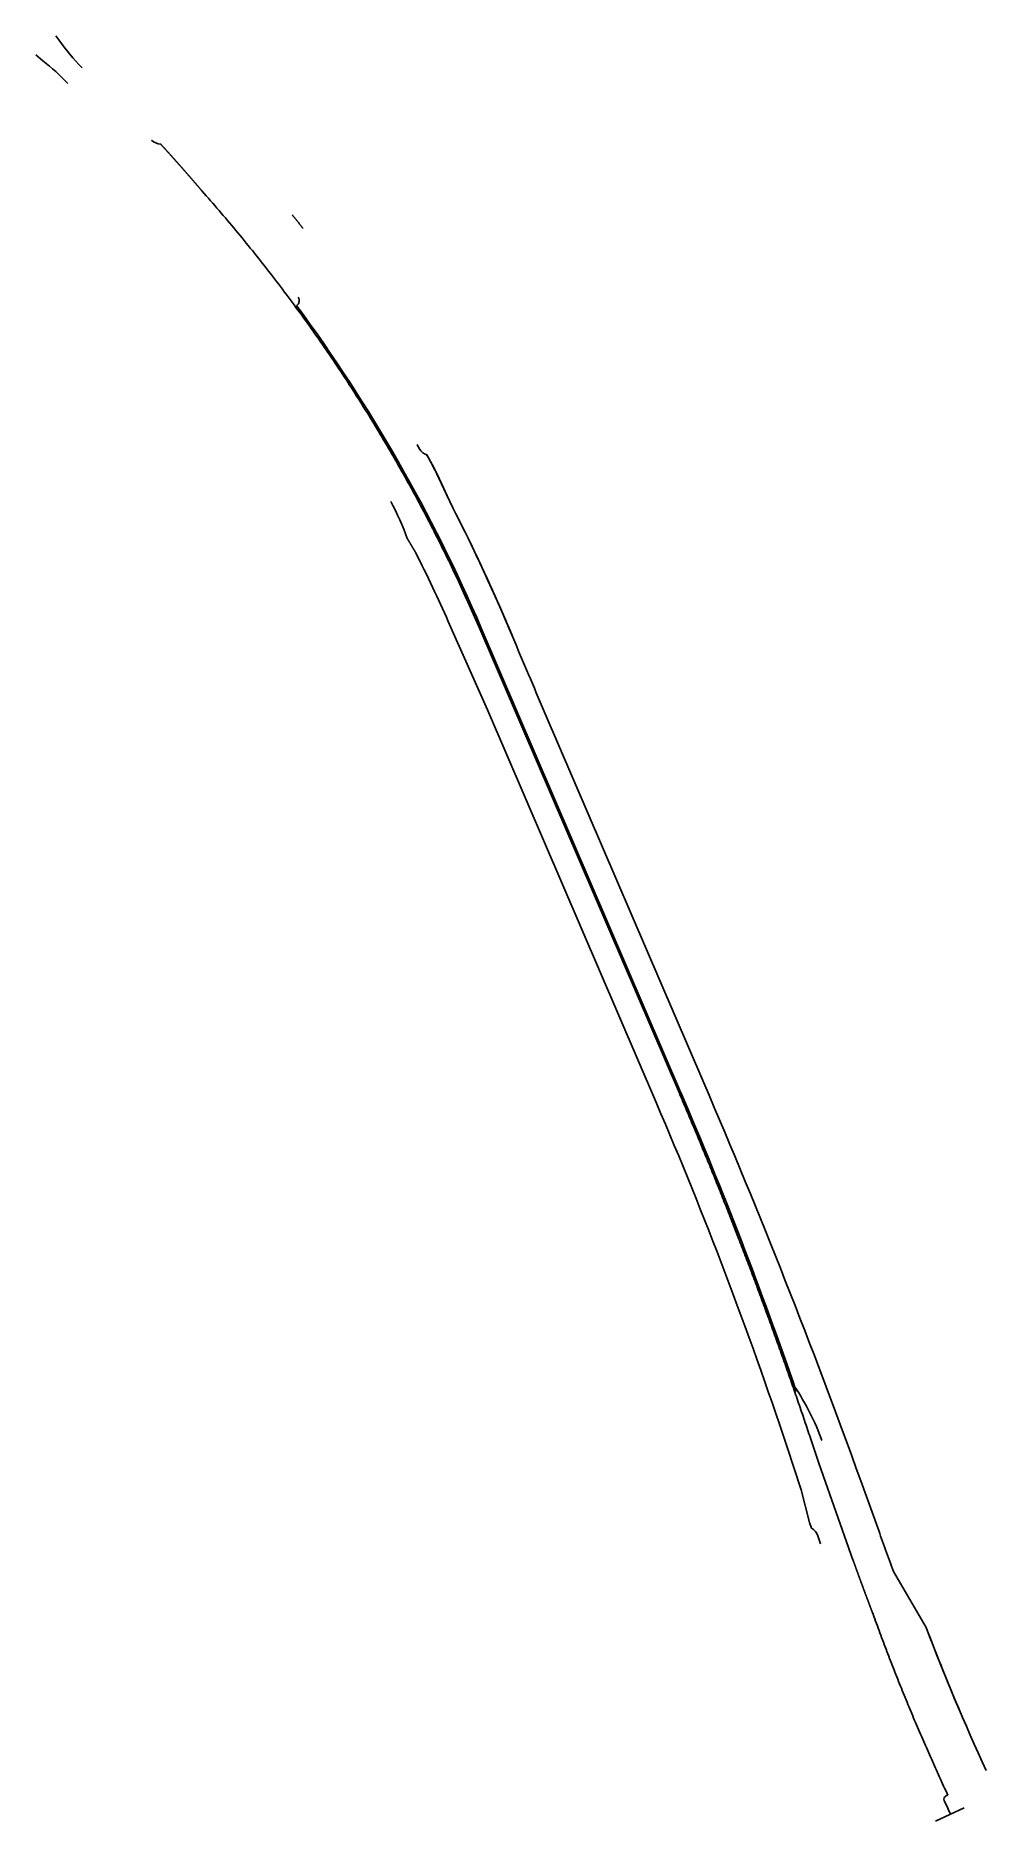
# Model space of a CAD drawing. Extents: x 268489 to 268857, y 5769269 to 5769960.
import ezdxf

# ---------------------------------------------------------------- set-up
doc = ezdxf.new("R2010")
doc.units = 0
for name, color, linetype in [('_CIVIL_CONSTRUCTION', 7, 'Continuous'), ('CORRIDOR_GRAPHICS_TEMPLATE_DROP', 7, 'Continuous'), ('Default', 7, 'Continuous'), ('SURFACE_EXISTING_VA', 7, 'Continuous')]:
    doc.layers.add(name, color=color, linetype=linetype)

msp = doc.modelspace()

# ---------------------------------------------------------------- linework, layer by layer
at = {"layer": '_CIVIL_CONSTRUCTION'}
msp.add_line((268848.23, 5769274.5), (268837.1, 5769269.26), dxfattribs=at)
at = {"layer": 'CORRIDOR_GRAPHICS_TEMPLATE_DROP'}
for p, q in [((268497.01, 5769959.7), (268498.19, 5769958.07)), ((268489.28, 5769952.27), (268492.08, 5769950.03))]:
    msp.add_line(p, q, dxfattribs=at)
for centre, start, end in [((268579.46, 5770016.86), 215.87966, 223.92761), ((268429.45, 5769871.69), 43.92761, 51.35655)]:
    msp.add_arc(centre, 100.3, start, end, dxfattribs=at)
msp.add_open_spline([(268588.41, 5769890.5), (268588.49, 5769890.41), (268588.63, 5769890.23), (268588.84, 5769889.96), (268589.06, 5769889.7), (268589.27, 5769889.43), (268589.48, 5769889.16), (268589.7, 5769888.89), (268589.91, 5769888.62), (268590.12, 5769888.36), (268590.33, 5769888.09), (268590.55, 5769887.82), (268590.76, 5769887.55), (268590.97, 5769887.28), (268591.19, 5769887.01), (268591.4, 5769886.75), (268591.61, 5769886.48), (268591.82, 5769886.21), (268592.03, 5769885.94), (268592.25, 5769885.67), (268592.46, 5769885.4), (268592.6, 5769885.22), (268592.67, 5769885.13)], degree=3, dxfattribs=at)
at = {"layer": 'Default'}
for points, degree in [([(268537.61, 5769917.75), (268537.61, 5769917.75), (268537.61, 5769917.75), (268537.62, 5769917.75), (268537.62, 5769917.74), (268537.62, 5769917.74), (268537.62, 5769917.74), (268537.62, 5769917.74), (268537.62, 5769917.74), (268537.63, 5769917.74), (268537.63, 5769917.73), (268537.63, 5769917.73), (268537.63, 5769917.73), (268537.63, 5769917.73), (268537.63, 5769917.73), (268537.64, 5769917.72), (268537.64, 5769917.72), (268537.64, 5769917.72), (268537.64, 5769917.72), (268537.64, 5769917.72), (268537.64, 5769917.72), (268537.65, 5769917.71), (268537.65, 5769917.71)], 3), ([(268537.65, 5769917.71), (268537.8, 5769917.55), (268538.33, 5769916.96), (268539.3, 5769915.9), (268540.07, 5769915.06), (268540.89, 5769914.15), (268541.69, 5769913.26), (268542.49, 5769912.37), (268543.29, 5769911.47), (268544.09, 5769910.57), (268544.89, 5769909.67), (268545.69, 5769908.77), (268546.48, 5769907.87), (268547.27, 5769906.97), (268548.06, 5769906.06), (268548.85, 5769905.15), (268549.64, 5769904.24), (268550.42, 5769903.34), (268551.22, 5769902.41), (268551.96, 5769901.55), (268552.89, 5769900.45), (268553.41, 5769899.85), (268553.55, 5769899.68)], 2), ([(268553.55, 5769899.68), (268555.77, 5769897.16), (268560.19, 5769892.11), (268566.68, 5769884.41), (268573.05, 5769876.62), (268579.3, 5769868.72), (268585.42, 5769860.72), (268591.41, 5769852.63), (268597.27, 5769844.44), (268602.99, 5769836.16), (268608.59, 5769827.79), (268614.05, 5769819.33), (268619.38, 5769810.79), (268624.56, 5769802.16), (268629.61, 5769793.45), (268634.53, 5769784.66), (268639.3, 5769775.79), (268643.92, 5769766.85), (268648.41, 5769757.83), (268652.75, 5769748.75), (268656.95, 5769739.6), (268659.63, 5769733.44), (268660.96, 5769730.37)], 3), ([(268644.64, 5769789.88), (268644.7, 5769789.76), (268644.88, 5769789.37), (268645.22, 5769788.66), (268645.48, 5769788.09), (268645.76, 5769787.49), (268646.04, 5769786.89), (268646.32, 5769786.29), (268646.6, 5769785.69), (268646.87, 5769785.1), (268647.15, 5769784.5), (268647.43, 5769783.9), (268647.7, 5769783.3), (268647.98, 5769782.7), (268648.25, 5769782.1), (268648.52, 5769781.5), (268648.8, 5769780.9), (268649.07, 5769780.3), (268649.34, 5769779.69), (268649.6, 5769779.12), (268649.92, 5769778.4), (268650.1, 5769778), (268650.15, 5769777.89)], 2), ([(268738.12, 5769550.75), (268739.06, 5769548.57), (268740.93, 5769544.19), (268743.7, 5769537.62), (268746.45, 5769531.04), (268749.17, 5769524.44), (268751.86, 5769517.83), (268754.52, 5769511.21), (268757.15, 5769504.58), (268759.76, 5769497.94), (268762.33, 5769491.29), (268764.88, 5769484.62), (268767.4, 5769477.95), (268769.89, 5769471.26), (268772.35, 5769464.57), (268774.79, 5769457.86), (268777.19, 5769451.14), (268779.57, 5769444.42), (268781.92, 5769437.68), (268784.23, 5769430.93), (268786.53, 5769424.18), (268788.03, 5769419.66), (268788.78, 5769417.41)], 3), ([(268805.24, 5769370.38), (268805.31, 5769370.18), (268805.55, 5769369.52), (268805.98, 5769368.31), (268806.32, 5769367.35), (268806.69, 5769366.32), (268807.06, 5769365.31), (268807.43, 5769364.3), (268807.79, 5769363.29), (268808.16, 5769362.28), (268808.53, 5769361.27), (268808.91, 5769360.26), (268809.28, 5769359.25), (268809.65, 5769358.24), (268810.03, 5769357.23), (268810.41, 5769356.23), (268810.79, 5769355.22), (268811.17, 5769354.22), (268811.55, 5769353.2), (268811.91, 5769352.24), (268812.37, 5769351.04), (268812.63, 5769350.38), (268812.7, 5769350.19)], 2), ([(268812.7, 5769350.19), (268813.13, 5769348.99), (268814, 5769346.59), (268815.33, 5769343), (268816.66, 5769339.41), (268818.02, 5769335.83), (268819.39, 5769332.25), (268820.78, 5769328.68), (268822.18, 5769325.12), (268823.6, 5769321.56), (268825.04, 5769318.01), (268826.49, 5769314.47), (268827.96, 5769310.93), (268829.44, 5769307.4), (268830.94, 5769303.88), (268832.46, 5769300.36), (268833.99, 5769296.85), (268835.54, 5769293.35), (268837.1, 5769289.85), (268838.68, 5769286.36), (268840.28, 5769282.88), (268841.36, 5769280.57), (268841.89, 5769279.41)], 3)]:
    msp.add_open_spline(points, degree=degree, dxfattribs=at)
at = {"layer": 'SURFACE_EXISTING_VA'}
for p, q in [((268590.24, 5769855.42), (268590.16, 5769855.36)), ((268590.24, 5769855.42), (268590.16, 5769855.36)), ((268640.55, 5769797.6), (268643.18, 5769792.69)), ((268640.55, 5769797.6), (268643.18, 5769792.69)), ((268643.18, 5769792.69), (268648.05, 5769782.27)), ((268643.18, 5769792.69), (268648.05, 5769782.27)), ((268648.05, 5769782.27), (268650.67, 5769776.87)), ((268648.05, 5769782.27), (268650.67, 5769776.87)), ((268648.78, 5769733.15), (268663.95, 5769698.97)), ((268648.78, 5769733.15), (268663.95, 5769698.97)), ((268660.96, 5769730.37), (268738.12, 5769550.75)), ((268660.96, 5769730.37), (268738.12, 5769550.75)), ((268661.55, 5769730.62), (268738.71, 5769551)), ((268661.55, 5769730.62), (268738.71, 5769551)), ((268663.94, 5769698.99), (268729.26, 5769546.94)), ((268663.94, 5769698.99), (268729.26, 5769546.94)), ((268685.88, 5769698.43), (268747.57, 5769554.82)), ((268685.88, 5769698.43), (268747.57, 5769554.82)), ((268685.88, 5769698.43), (268747.57, 5769554.82)), ((268685.88, 5769698.43), (268747.57, 5769554.82)), ((268685.88, 5769698.43), (268747.57, 5769554.82)), ((268788.78, 5769417.41), (268792.13, 5769407.31)), ((268788.78, 5769417.41), (268792.13, 5769407.31)), ((268779.62, 5769414.37), (268785.26, 5769397.38)), ((268779.62, 5769414.37), (268785.26, 5769397.38)), ((268792.13, 5769407.31), (268805.24, 5769370.38)), ((268792.13, 5769407.31), (268805.24, 5769370.38)), ((268785.26, 5769397.38), (268788.44, 5769384.82)), ((268785.26, 5769397.38), (268788.44, 5769384.82)), ((268808.28, 5769400.85), (268814.81, 5769382.69)), ((268808.28, 5769400.85), (268814.81, 5769382.69)), ((268808.28, 5769400.85), (268814.81, 5769382.69)), ((268808.28, 5769400.85), (268814.81, 5769382.69)), ((268808.28, 5769400.85), (268814.81, 5769382.69)), ((268788.44, 5769384.82), (268789.15, 5769382.63)), ((268788.44, 5769384.82), (268789.15, 5769382.63)), ((268791.65, 5769379.61), (268792.65, 5769376.52)), ((268791.65, 5769379.61), (268792.65, 5769376.52)), ((268820.92, 5769365.86), (268820.93, 5769365.84)), ((268820.92, 5769365.86), (268833.55, 5769344.2)), ((268820.92, 5769365.86), (268833.55, 5769344.2)), ((268820.92, 5769365.86), (268833.55, 5769344.2)), ((268820.92, 5769365.86), (268833.55, 5769344.2)), ((268841.11, 5769279.04), (268841.89, 5769279.41)), ((268841.89, 5769279.41), (268841.11, 5769279.04))]:
    msp.add_line(p, q, dxfattribs=at)
for centre, radius, start, end in [((268537.92, 5769923.04), 5.3, 223.92761, 266.64307), ((268537.92, 5769923.04), 5.3, 223.92761, 266.64307), ((268081.29, 5769481.35), 631.54, 23.24764, 36.31532), ((268081.29, 5769481.35), 631.54, 23.24764, 36.31532), ((268588.87, 5769857.27), 2.3, 306.31532, 35.30319), ((268588.87, 5769857.27), 2.3, 306.31532, 35.30319), ((268019.48, 5769454.07), 708.35, 29.23722, 29.38455), ((268019.48, 5769454.07), 708.35, 29.23722, 29.38455), ((268019.48, 5769454.07), 708.35, 29.23722, 29.38455), ((268019.48, 5769454.07), 708.35, 29.23722, 29.38455), ((268642.21, 5769802.63), 5.3, 209.23722, 251.74766), ((268642.21, 5769802.63), 5.3, 209.23722, 251.74766), ((268642.21, 5769802.63), 5.3, 209.23722, 251.74766), ((268642.21, 5769802.63), 5.3, 209.23722, 251.74766), ((268019.48, 5769454.07), 709.65, 28.24273, 28.95631), ((268019.48, 5769454.07), 709.65, 28.24273, 28.95631), ((268538.52, 5769731.42), 100.3, 19.71404, 28.67549), ((268538.52, 5769731.42), 100.3, 19.71404, 28.67549), ((268019.48, 5769454.07), 708.95, 22.65246, 27.17866), ((268019.48, 5769454.07), 708.95, 22.65246, 27.17866), ((268019.48, 5769454.07), 708.95, 22.65246, 27.0864), ((268019.48, 5769454.07), 708.95, 22.65246, 27.0864), ((268081.29, 5769481.35), 620.85, 23.92774, 26.63686), ((268081.29, 5769481.35), 620.85, 23.92774, 26.63686), ((268019.48, 5769454.07), 708.95, 22.65246, 25.29609), ((271440.42, 5770881.74), 2997.95, 202.65246, 203.24764), ((271440.42, 5770881.74), 2997.95, 202.65246, 203.24764), ((271440.42, 5770881.74), 2997.95, 202.65246, 203.24764), ((271440.42, 5770881.74), 2997.95, 202.65246, 203.24764), ((271440.42, 5770881.74), 2997.95, 202.65246, 203.24764), ((267202.89, 5768891.24), 1671.54, 19.00262, 23.24764), ((267202.89, 5768891.24), 1671.54, 19.00262, 23.24764), ((266230.27, 5768473.43), 2739.75, 19.78598, 23.24764), ((266230.27, 5768473.43), 2739.75, 19.78598, 23.24764), ((266230.27, 5768473.43), 2739.75, 19.78598, 23.24764), ((266230.27, 5768473.43), 2739.75, 19.78598, 23.24764), ((266230.27, 5768473.43), 2739.75, 19.78598, 23.24764), ((267202.89, 5768891.24), 1661.25, 18.3549, 23.24764), ((267202.89, 5768891.24), 1661.25, 18.3549, 23.24764), ((268699.41, 5769382), 100, 20.2021, 33.60451), ((268699.41, 5769382), 100, 20.2021, 33.60451), ((268786.61, 5769377.98), 5.3, 17.92762, 61.34093), ((268786.61, 5769377.98), 5.3, 17.92762, 61.34093), ((271635.77, 5770397.52), 2997.95, 199.78598, 200.12806), ((271635.77, 5770397.52), 2997.95, 199.78598, 200.12806), ((271635.77, 5770397.52), 2997.95, 199.78598, 200.12806), ((271635.77, 5770397.52), 2997.95, 199.78598, 200.12806), ((271635.77, 5770397.52), 2997.95, 199.78598, 200.12806), ((269606.95, 5769636.37), 826.75, 200.69488, 203.20328), ((269606.95, 5769636.37), 826.75, 200.69488, 203.20328), ((269606.95, 5769636.37), 826.75, 200.69488, 204.8547), ((269606.95, 5769636.37), 826.75, 200.69488, 204.8547), ((268841.66, 5769277.87), 1.3, 115.03318, 205.10098), ((268841.66, 5769277.87), 1.3, 115.03318, 205.10098), ((269606.95, 5769636.37), 846.4, 205.10098, 205.49667), ((269606.95, 5769636.37), 846.4, 205.10098, 205.49667)]:
    msp.add_arc(centre, radius, start, end, dxfattribs=at)
for points, degree in [([(268537.61, 5769917.75), (268537.61, 5769917.75), (268537.61, 5769917.75), (268537.62, 5769917.75), (268537.62, 5769917.74), (268537.62, 5769917.74), (268537.62, 5769917.74), (268537.62, 5769917.74), (268537.62, 5769917.74), (268537.63, 5769917.74), (268537.63, 5769917.73), (268537.63, 5769917.73), (268537.63, 5769917.73), (268537.63, 5769917.73), (268537.63, 5769917.73), (268537.64, 5769917.72), (268537.64, 5769917.72), (268537.64, 5769917.72), (268537.64, 5769917.72), (268537.64, 5769917.72), (268537.64, 5769917.72), (268537.65, 5769917.71), (268537.65, 5769917.71)], 3), ([(268537.65, 5769917.71), (268537.8, 5769917.55), (268538.33, 5769916.96), (268539.3, 5769915.9), (268540.07, 5769915.06), (268540.89, 5769914.15), (268541.69, 5769913.26), (268542.49, 5769912.37), (268543.29, 5769911.47), (268544.09, 5769910.57), (268544.89, 5769909.67), (268545.69, 5769908.77), (268546.48, 5769907.87), (268547.27, 5769906.97), (268548.06, 5769906.06), (268548.85, 5769905.15), (268549.64, 5769904.24), (268550.42, 5769903.34), (268551.22, 5769902.41), (268551.96, 5769901.55), (268552.89, 5769900.45), (268553.41, 5769899.85), (268553.55, 5769899.68)], 2), ([(268553.55, 5769899.68), (268555.77, 5769897.16), (268560.19, 5769892.11), (268566.68, 5769884.41), (268573.05, 5769876.62), (268579.3, 5769868.72), (268585.42, 5769860.72), (268591.41, 5769852.63), (268597.27, 5769844.44), (268602.99, 5769836.16), (268608.59, 5769827.79), (268614.05, 5769819.33), (268619.38, 5769810.79), (268624.56, 5769802.16), (268629.61, 5769793.45), (268634.53, 5769784.66), (268639.3, 5769775.79), (268643.92, 5769766.85), (268648.41, 5769757.83), (268652.75, 5769748.75), (268656.95, 5769739.6), (268659.63, 5769733.44), (268660.96, 5769730.37)], 3), ([(268644.64, 5769789.88), (268644.7, 5769789.76), (268644.88, 5769789.37), (268645.22, 5769788.66), (268645.48, 5769788.09), (268645.76, 5769787.49), (268646.04, 5769786.89), (268646.32, 5769786.29), (268646.6, 5769785.69), (268646.87, 5769785.1), (268647.15, 5769784.5), (268647.43, 5769783.9), (268647.7, 5769783.3), (268647.98, 5769782.7), (268648.25, 5769782.1), (268648.52, 5769781.5), (268648.8, 5769780.9), (268649.07, 5769780.3), (268649.34, 5769779.69), (268649.6, 5769779.12), (268649.92, 5769778.4), (268650.1, 5769778), (268650.15, 5769777.89)], 2), ([(268632.94, 5769765.25), (268633, 5769765.16), (268633.2, 5769764.83), (268633.56, 5769764.22), (268633.85, 5769763.75), (268634.15, 5769763.23), (268634.45, 5769762.73), (268634.75, 5769762.23), (268635.05, 5769761.72), (268635.35, 5769761.21), (268635.64, 5769760.73), (268635.99, 5769760.12), (268636.19, 5769759.79), (268636.25, 5769759.69)], 2), ([(268632.94, 5769765.25), (268633, 5769765.16), (268633.2, 5769764.83), (268633.56, 5769764.22), (268633.85, 5769763.75), (268634.15, 5769763.23), (268634.45, 5769762.73), (268634.75, 5769762.23), (268635.05, 5769761.72), (268635.35, 5769761.21), (268635.64, 5769760.73), (268635.99, 5769760.12), (268636.19, 5769759.79), (268636.25, 5769759.69)], 2), ([(268738.12, 5769550.75), (268739.06, 5769548.57), (268740.93, 5769544.19), (268743.7, 5769537.62), (268746.45, 5769531.04), (268749.17, 5769524.44), (268751.86, 5769517.83), (268754.52, 5769511.21), (268757.15, 5769504.58), (268759.76, 5769497.94), (268762.33, 5769491.29), (268764.88, 5769484.62), (268767.4, 5769477.95), (268769.89, 5769471.26), (268772.35, 5769464.57), (268774.79, 5769457.86), (268777.19, 5769451.14), (268779.57, 5769444.42), (268781.92, 5769437.68), (268784.23, 5769430.93), (268786.53, 5769424.18), (268788.03, 5769419.66), (268788.78, 5769417.41)], 3), ([(268805.24, 5769370.38), (268805.31, 5769370.18), (268805.55, 5769369.52), (268805.98, 5769368.31), (268806.32, 5769367.35), (268806.69, 5769366.32), (268807.06, 5769365.31), (268807.43, 5769364.3), (268807.79, 5769363.29), (268808.16, 5769362.28), (268808.53, 5769361.27), (268808.91, 5769360.26), (268809.28, 5769359.25), (268809.65, 5769358.24), (268810.03, 5769357.23), (268810.41, 5769356.23), (268810.79, 5769355.22), (268811.17, 5769354.22), (268811.55, 5769353.2), (268811.91, 5769352.24), (268812.37, 5769351.04), (268812.63, 5769350.38), (268812.7, 5769350.19)], 2), ([(268812.7, 5769350.19), (268813.13, 5769348.99), (268814, 5769346.59), (268815.33, 5769343), (268816.66, 5769339.41), (268818.02, 5769335.83), (268819.39, 5769332.25), (268820.78, 5769328.68), (268822.18, 5769325.12), (268823.6, 5769321.56), (268825.04, 5769318.01), (268826.49, 5769314.47), (268827.96, 5769310.93), (268829.44, 5769307.4), (268830.94, 5769303.88), (268832.46, 5769300.36), (268833.99, 5769296.85), (268835.54, 5769293.35), (268837.1, 5769289.85), (268838.68, 5769286.36), (268840.28, 5769282.88), (268841.36, 5769280.57), (268841.89, 5769279.41)], 3)]:
    msp.add_open_spline(points, degree=degree, dxfattribs=at)

doc.saveas('drawing.dxf')
